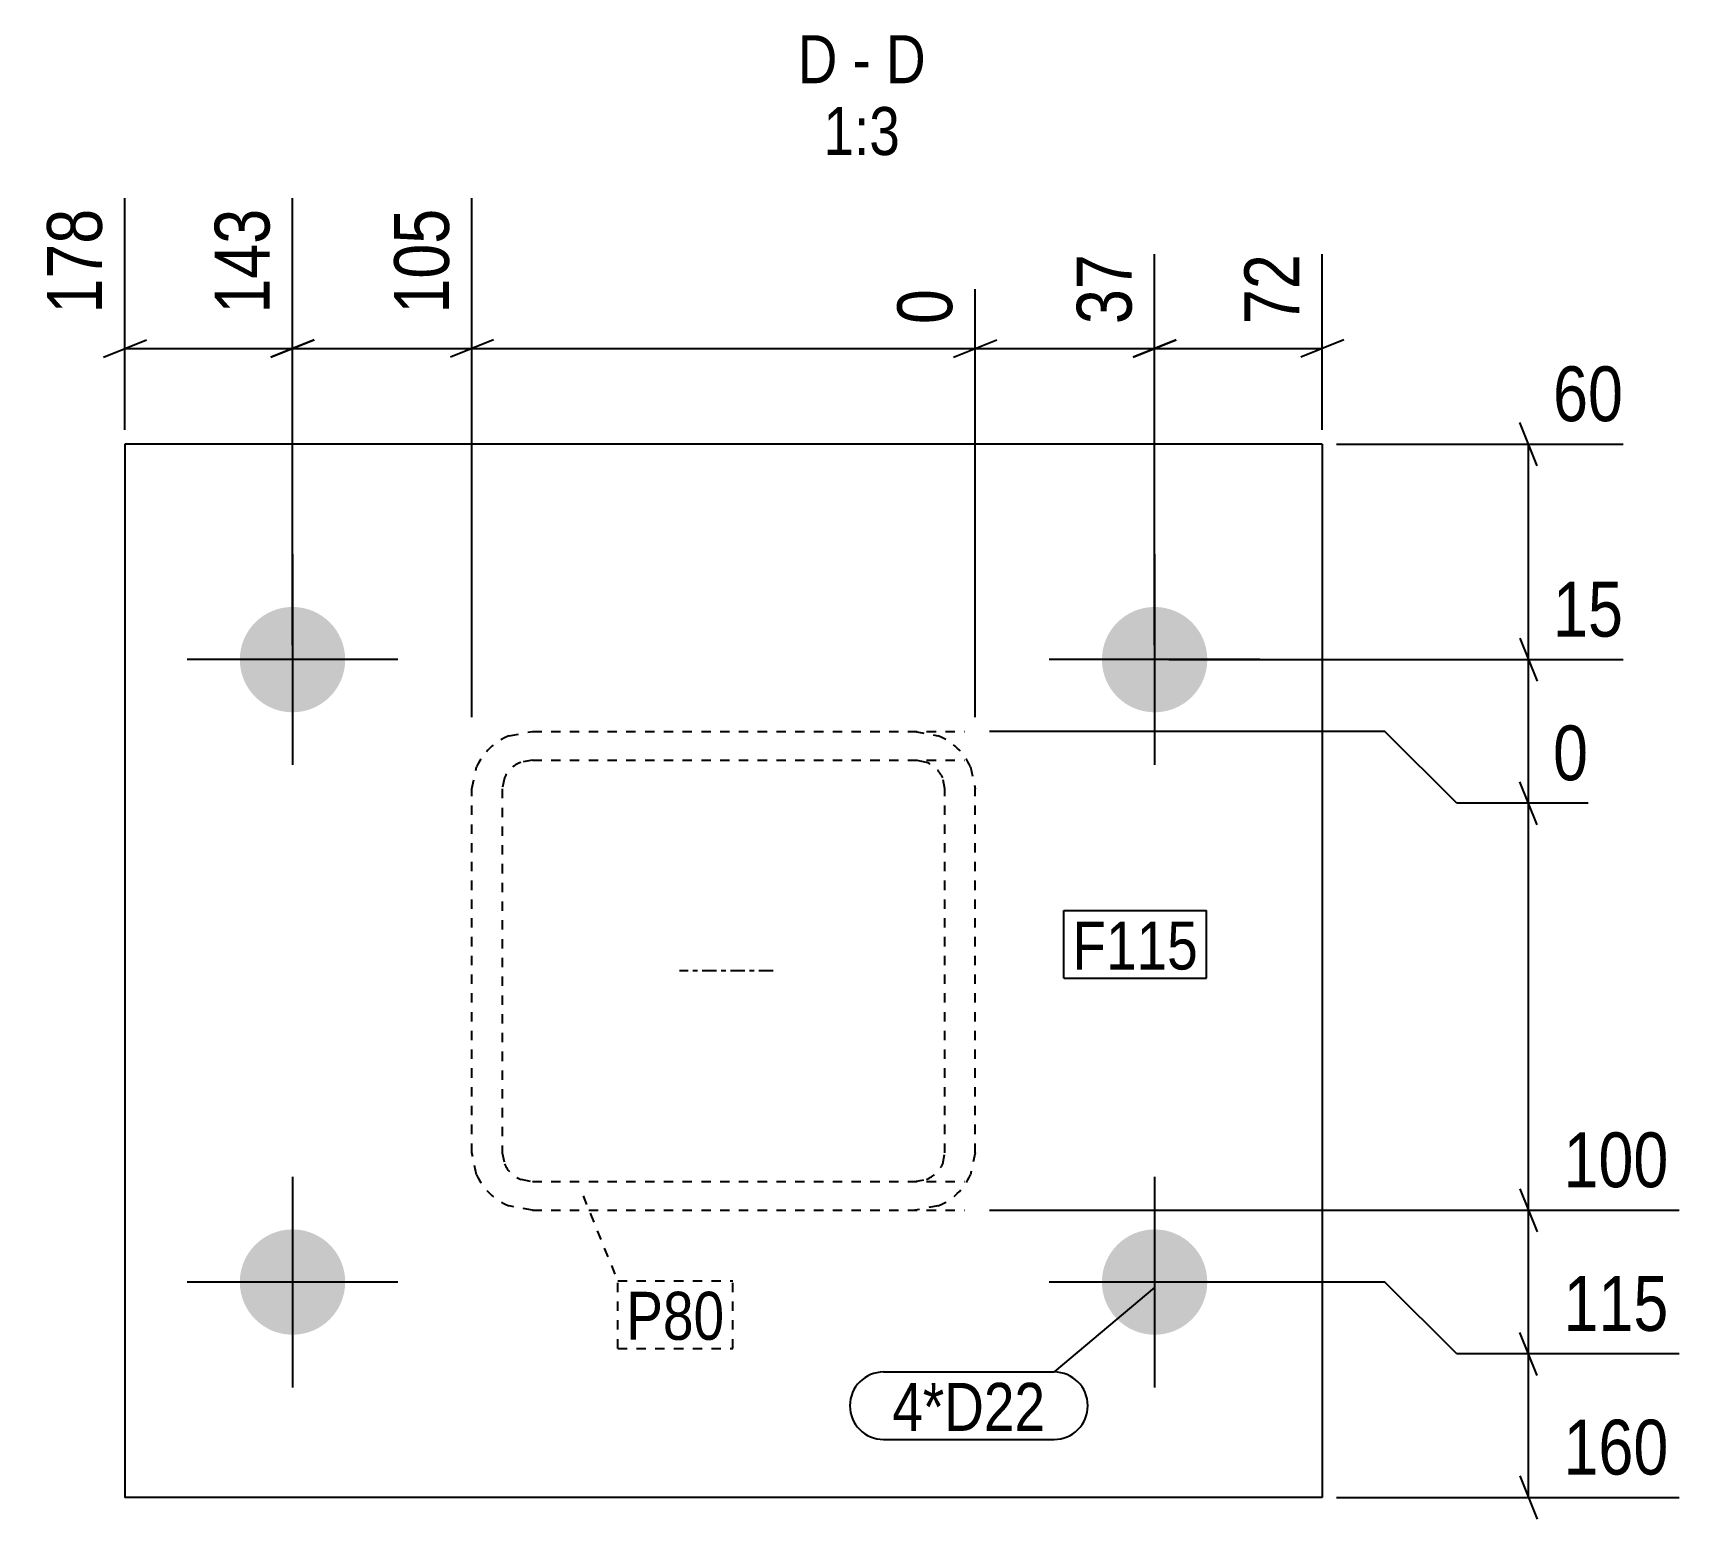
# Model space of a CAD drawing. Header units: millimetres. Extents: x 20 to 42562, y 5 to 1714.
# Drawn here: x 42218.2 to 42562.1, y 7.2 to 317.6 of the extents above; entities that cross this region are included whole.
import ezdxf

# ---------------------------------------------------------------- set-up
doc = ezdxf.new("R2010")
doc.units = ezdxf.units.MM
doc.linetypes.add('DXK_LINE_DOT2', pattern=[3.9198, 1.9599, -1.9599])
doc.linetypes.add('DXK_LINE_DOT3', pattern=[5.9187, 2.979, -0.9799, 0.9799, -0.9799])
for name, color, linetype in [('MÅLSÆTNING', 7, 'Continuous'), ('STÅL', 7, 'Continuous'), ('TEKST', 7, 'Continuous')]:
    doc.layers.add(name, color=color, linetype=linetype)
doc.styles.add('Arial Narrow', font='ARIALN.TTF', dxfattribs={"height": 0.2})

msp = doc.modelspace()

# ---------------------------------------------------------------- hatches: boundary and pattern name
at = {"layer": 'STÅL', "linetype": 'Continuous'}
for points in [[(42272.35, 175.7, -1), (42272.35, 197.7, -1)], [(42452.35, 175.7, -1), (42452.35, 197.7, -1)], [(42272.35, 45.7, -1), (42272.35, 67.7, -1)], [(42452.35, 45.7, -1), (42452.35, 67.7, -1)]]:
    msp.add_hatch(color=4, dxfattribs=at).paths.add_polyline_path(points)

# ---------------------------------------------------------------- linework, layer by layer
at = {"layer": 'MÅLSÆTNING', "color": 7, "linetype": 'Continuous'}
for p, q in [((42237.35, 234.7), (42237.35, 283.09)), ((42272.35, 189.7), (42272.35, 283.09)), ((42272.35, 189.7), (42272.35, 283.09)), ((42309.82, 174.7), (42309.82, 283.09)), ((42309.82, 174.7), (42309.82, 283.09)), ((42452.35, 189.7), (42452.35, 271.41)), ((42452.35, 189.7), (42452.35, 271.41)), ((42487.35, 234.7), (42487.35, 271.41)), ((42414.88, 174.7), (42414.88, 264.09)), ((42414.88, 174.7), (42414.88, 264.09)), ((42232.85, 249.88), (42241.85, 253.48)), ((42237.35, 251.68), (42272.35, 251.68)), ((42267.85, 249.88), (42276.85, 253.48)), ((42276.85, 253.48), (42267.85, 249.88)), ((42272.35, 251.68), (42309.82, 251.68)), ((42314.32, 253.48), (42305.32, 249.88)), ((42314.32, 253.48), (42305.32, 249.88)), ((42309.82, 251.68), (42414.88, 251.68)), ((42410.38, 249.88), (42419.38, 253.48)), ((42410.38, 249.88), (42419.38, 253.48)), ((42414.88, 251.68), (42452.35, 251.68)), ((42447.85, 249.88), (42456.85, 253.48)), ((42456.85, 253.48), (42447.85, 249.88)), ((42452.35, 251.68), (42487.35, 251.68)), ((42491.85, 253.48), (42482.85, 249.88)), ((42532.24, 227.2), (42528.64, 236.2)), ((42490.35, 231.7), (42550.16, 231.7)), ((42530.44, 186.7), (42530.44, 231.7)), ((42528.64, 191.2), (42532.24, 182.2)), ((42528.64, 191.2), (42532.24, 182.2)), ((42455.35, 186.7), (42550.16, 186.7)), ((42455.35, 186.7), (42550.16, 186.7)), ((42530.44, 156.7), (42530.44, 186.7)), ((42500.44, 171.7), (42417.88, 171.7)), ((42500.44, 171.7), (42417.88, 171.7)), ((42515.44, 156.7), (42500.44, 171.7)), ((42515.44, 156.7), (42500.44, 171.7)), ((42532.24, 152.2), (42528.64, 161.2)), ((42542.85, 156.7), (42515.44, 156.7)), ((42542.85, 156.7), (42515.44, 156.7)), ((42530.44, 71.7), (42530.44, 156.7)), ((42528.64, 76.2), (42532.24, 67.2)), ((42528.64, 76.2), (42532.24, 67.2)), ((42417.88, 71.7), (42561.85, 71.7)), ((42417.88, 71.7), (42561.85, 71.7)), ((42530.44, 41.7), (42530.44, 71.7)), ((42500.44, 56.7), (42455.35, 56.7)), ((42500.44, 56.7), (42455.35, 56.7)), ((42515.44, 41.7), (42500.44, 56.7)), ((42515.44, 41.7), (42500.44, 56.7)), ((42532.24, 37.2), (42528.64, 46.2)), ((42532.24, 37.2), (42528.64, 46.2)), ((42561.85, 41.7), (42515.44, 41.7)), ((42561.85, 41.7), (42515.44, 41.7)), ((42530.44, 11.7), (42530.44, 41.7)), ((42528.64, 16.2), (42532.24, 7.2)), ((42490.35, 11.7), (42561.85, 11.7))]:
    msp.add_line(p, q, dxfattribs=at)
at = {"layer": 'STÅL', "color": 2, "linetype": 'Continuous'}
for p, q in [((42487.35, 231.7), (42237.35, 231.7)), ((42237.35, 231.7), (42237.35, 11.7)), ((42487.35, 231.7), (42487.35, 11.7)), ((42487.35, 11.7), (42237.35, 11.7))]:
    msp.add_line(p, q, dxfattribs=at)
at = {"layer": 'STÅL', "color": 4, "linetype": 'Continuous'}
for p, q in [((42272.35, 208.7), (42272.35, 164.7)), ((42452.35, 208.7), (42452.35, 164.7)), ((42294.35, 186.7), (42250.35, 186.7)), ((42474.35, 186.7), (42430.35, 186.7)), ((42272.35, 78.7), (42272.35, 34.7)), ((42452.35, 78.7), (42452.35, 34.7)), ((42294.35, 56.7), (42250.35, 56.7)), ((42474.35, 56.7), (42430.35, 56.7))]:
    msp.add_line(p, q, dxfattribs=at)
at = {"layer": 'STÅL', "color": 7, "linetype": 'DXK_LINE_DOT2'}
for p, q in [((42317.6, 170.79), (42322.43, 171.7)), ((42322.43, 171.7), (42412.63, 171.7)), ((42402.27, 171.7), (42407.1, 170.79)), ((42322.43, 165.7), (42320.02, 165.24)), ((42322.43, 165.7), (42412.63, 165.7)), ((42404.69, 165.24), (42402.27, 165.7)), ((42309.82, 159.7), (42310.78, 164.29)), ((42316.6, 162), (42316.12, 159.7)), ((42408.58, 159.7), (42408.1, 162)), ((42413.92, 164.29), (42414.88, 159.7)), ((42309.82, 83.7), (42309.82, 159.7)), ((42316.12, 159.7), (42316.12, 83.7)), ((42408.58, 83.7), (42408.58, 159.7)), ((42414.88, 83.7), (42414.88, 159.7)), ((42310.78, 79.11), (42309.82, 83.7)), ((42316.12, 83.7), (42316.6, 81.4)), ((42408.1, 81.4), (42408.58, 83.7)), ((42414.88, 83.7), (42413.92, 79.11)), ((42320.02, 78.16), (42322.43, 77.7)), ((42322.43, 77.7), (42412.63, 77.7)), ((42402.27, 77.7), (42404.69, 78.16)), ((42322.43, 71.7), (42317.6, 72.61)), ((42407.1, 72.61), (42402.27, 71.7)), ((42322.43, 71.7), (42412.63, 71.7))]:
    msp.add_line(p, q, dxfattribs=at)
at = {"layer": 'STÅL', "color": 7, "linetype": 'DXK_LINE_DOT3'}
msp.add_line((42372.71, 121.7), (42353.15, 121.7), dxfattribs=at)
at = {"layer": 'STÅL', "color": 7, "linetype": 'DXK_LINE_DOT2'}
for centre, radius, start, end in [((42322.04, 159.29), 12.32, 111.1108, 156.0615), ((42402.66, 159.29), 12.32, 23.9385, 68.8892), ((42322.23, 159.5), 6.16, 111.1108, 156.0615), ((42402.47, 159.5), 6.16, 23.9385, 68.8892), ((42322.04, 84.11), 12.32, 203.9385, 248.8892), ((42322.23, 83.9), 6.16, 203.9385, 248.8892), ((42402.47, 83.9), 6.16, 291.1108, 336.0615), ((42402.66, 84.11), 12.32, 291.1108, 336.0615)]:
    msp.add_arc(centre, radius, start, end, dxfattribs=at)
at = {"layer": 'TEKST', "color": 7, "linetype": 'Continuous'}
for p, q in [((42433.39, 134.28), (42463.21, 134.28)), ((42433.39, 120.18), (42433.39, 134.28)), ((42463.21, 120.18), (42463.21, 134.28)), ((42433.39, 120.18), (42463.21, 120.18)), ((42452.35, 55.56), (42431.35, 37.92)), ((42395.77, 37.92), (42431.35, 37.92)), ((42395.77, 23.82), (42431.35, 23.82))]:
    msp.add_line(p, q, dxfattribs=at)
at = {"layer": 'TEKST', "color": 7, "linetype": 'DXK_LINE_DOT2'}
for p, q in [((42333.02, 74.69), (42340.24, 56.94)), ((42340.24, 56.94), (42364.31, 56.94)), ((42340.24, 42.84), (42340.24, 56.94)), ((42364.31, 42.84), (42364.31, 56.94)), ((42340.24, 42.84), (42364.31, 42.84))]:
    msp.add_line(p, q, dxfattribs=at)
at = {"layer": 'TEKST', "color": 7, "linetype": 'Continuous'}
for centre, start, end in [((42395.77, 30.87), 90, 270), ((42431.35, 30.87), 270, 90)]:
    msp.add_arc(centre, 7.05, start, end, dxfattribs=at)

# ---------------------------------------------------------------- wipeouts: each hides what was drawn before it
at = {"color": 0, "linetype": 'Continuous'}
for points, layer in [([(42234.95, 283.3), (42218.15, 283.3), (42218.15, 256.57), (42234.95, 256.57)], 'MÅLSÆTNING'), ([(42269.95, 283.3), (42253.15, 283.3), (42253.15, 256.57), (42269.95, 256.57)], 'MÅLSÆTNING'), ([(42307.42, 283.3), (42290.62, 283.3), (42290.62, 256.57), (42307.42, 256.57)], 'MÅLSÆTNING'), ([(42562.06, 74.1), (42562.06, 90.9), (42535.32, 90.9), (42535.32, 74.1)], 'MÅLSÆTNING'), ([(42562.06, 44.1), (42562.06, 60.9), (42535.32, 60.9), (42535.32, 44.1)], 'MÅLSÆTNING'), ([(42562.06, 14.1), (42562.06, 30.9), (42535.32, 30.9), (42535.32, 14.1)], 'MÅLSÆTNING'), ([(42386.14, 307.09), (42386.14, 317.59), (42377.83, 317.59), (42377.83, 307.09)], 'TEKST'), ([(42393.11, 307.09), (42393.11, 317.59), (42389.29, 317.59), (42389.29, 307.09)], 'TEKST'), ([(42404.57, 307.09), (42404.57, 317.59), (42396.26, 317.59), (42396.26, 307.09)], 'TEKST'), ([(42399.2, 292.09), (42399.2, 302.59), (42383.2, 302.59), (42383.2, 292.09)], 'TEKST')]:
    msp.add_wipeout(points, dxfattribs=at).dxf.layer = layer
at = {"color": 0}
for points in [[(42461.41, 121.98), (42461.41, 132.48), (42435.19, 132.48), (42435.19, 121.98)], [(42362.51, 44.64), (42362.51, 55.14), (42342.04, 55.14), (42342.04, 44.64)], [(42429.55, 25.62), (42429.55, 36.12), (42397.57, 36.12), (42397.57, 25.62)]]:
    msp.add_wipeout(points, dxfattribs=at).dxf.layer = 'TEKST'

# ---------------------------------------------------------------- next in the draw order: texts
at = {"layer": 'MÅLSÆTNING', "color": 3, "linetype": 'Continuous', "style": 'Arial Narrow'}
for s, p in [('178', (42232.55, 258.97)), ('143', (42267.55, 258.97)), ('105', (42305.02, 258.97))]:
    msp.add_text(s, height=11.453, rotation=90.0002, dxfattribs=at).set_placement(p)
for s, p in [('100', (42537.72, 76.5)), ('115', (42537.72, 46.5)), ('160', (42537.72, 16.5))]:
    msp.add_text(s, height=11.453, dxfattribs=at).set_placement(p)
at = {"layer": 'TEKST', "color": 3, "linetype": 'Continuous', "style": 'Arial Narrow'}
for s, height, p in [('D', 10.02, (42377.83, 307.09)), ('D', 10.02, (42396.26, 307.09)), ('-', 10.02, (42389.29, 307.09)), ('1:3', 10.021, (42383.2, 292.09))]:
    msp.add_text(s, height=height, dxfattribs=at).set_placement(p)

# ---------------------------------------------------------------- next in the draw order: wipeouts: each hides what was drawn before it
at = {"color": 0, "linetype": 'Continuous'}
for points in [[(42449.95, 273.81), (42433.15, 273.81), (42433.15, 254.38), (42449.95, 254.38)], [(42484.95, 273.81), (42468.15, 273.81), (42468.15, 254.38), (42484.95, 254.38)], [(42412.48, 266.49), (42395.68, 266.49), (42395.68, 254.38), (42412.48, 254.38)], [(42552.56, 234.1), (42552.56, 250.9), (42533.14, 250.9), (42533.14, 234.1)], [(42552.56, 189.1), (42552.56, 205.9), (42533.14, 205.9), (42533.14, 189.1)], [(42545.25, 159.1), (42545.25, 175.9), (42533.14, 175.9), (42533.14, 159.1)]]:
    msp.add_wipeout(points, dxfattribs=at).dxf.layer = 'MÅLSÆTNING'
at = {"color": 0}
for points in [[(42461.41, 121.98), (42461.41, 132.48), (42435.19, 132.48), (42435.19, 121.98)], [(42362.51, 44.64), (42362.51, 55.14), (42342.04, 55.14), (42342.04, 44.64)], [(42429.55, 25.62), (42429.55, 36.12), (42397.57, 36.12), (42397.57, 25.62)]]:
    msp.add_wipeout(points, dxfattribs=at).dxf.layer = 'TEKST'

# ---------------------------------------------------------------- next in the draw order: linework, layer by layer
at = {"layer": 'MÅLSÆTNING', "color": 7, "linetype": 'Continuous'}
msp.add_line((42532.24, 152.2), (42528.64, 161.2), dxfattribs=at)

# ---------------------------------------------------------------- next in the draw order: texts
at = {"layer": 'MÅLSÆTNING', "color": 3, "linetype": 'Continuous', "style": 'Arial Narrow'}
for s, height, p in [('37', 11.453, (42447.55, 256.78)), ('72', 11.453, (42482.55, 256.78)), ('0', 11.45, (42410.08, 256.78))]:
    msp.add_text(s, height=height, rotation=90.0002, dxfattribs=at).set_placement(p)
for s, height, p in [('60', 11.453, (42535.54, 236.5)), ('15', 11.453, (42535.54, 191.5)), ('0', 11.45, (42535.54, 161.5))]:
    msp.add_text(s, height=height, dxfattribs=at).set_placement(p)
at = {"layer": 'TEKST', "color": 3, "style": 'Arial Narrow'}
for s, p in [('F115', (42435.19, 121.98)), ('P80', (42342.04, 44.64)), ('4*D22', (42397.57, 25.62))]:
    msp.add_text(s, height=10.021, dxfattribs=at).set_placement(p)

doc.saveas('drawing.dxf')
